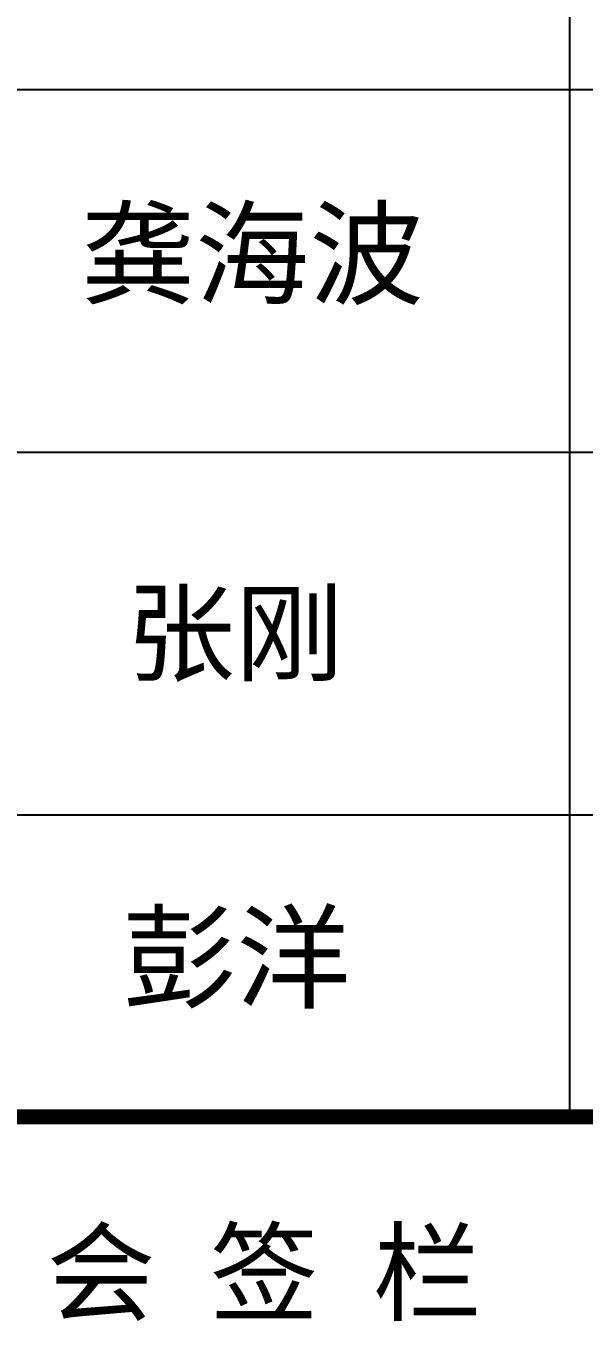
# Model space of a CAD drawing. Extents: x 69728788 to 150676229, y 15322671 to 43663798.
# Drawn here: x 75266147 to 75269827, y 20488108 to 20496647 of the extents above; entities that cross this region are included whole.
import ezdxf

# ---------------------------------------------------------------- set-up
doc = ezdxf.new("R2010")
doc.units = 0
doc.header["$LTSCALE"] = 1000
doc.header["$MEASUREMENT"] = 0
doc.layers.add('图框', color=253, linetype='CONTINUOUS')
doc.styles.add('STYLE-黑体', font='simhei.ttf')

msp = doc.modelspace()

# ---------------------------------------------------------------- linework, layer by layer
at = {"layer": '图框', "color": 0}
for p, q in [((75261765.8, 20496227.1), (75273784.3, 20496227.1)), ((75261765.8, 20493836.7), (75273784.3, 20493836.7)), ((75261765.8, 20491446.3), (75273784.3, 20491446.3))]:
    msp.add_line(p, q, dxfattribs=at)
msp.add_lwpolyline([(75269733.8, 20489454.3), (75269733.8, 20501007.9)], dxfattribs=at)
at = {"layer": '图框', "color": 0, "const_width": 100}
msp.add_lwpolyline([(75261765.8, 20489454.3), (75273784.3, 20489454.3)], dxfattribs=at)

# ---------------------------------------------------------------- texts
at = {"layer": '图框', "color": 4, "style": 'STYLE-黑体'}
for s, height, p in [('龚海波', 552.18, (75266509.3, 20494868.3)), ('张刚', 525.89, (75266807.7, 20492381.4)), ('彭洋', 552.18, (75266780.7, 20490228.5))]:
    msp.add_text(s, height=height, dxfattribs=at).set_placement(p)
at = {"layer": '图框', "color": 0, "style": 'STYLE-黑体'}
msp.add_text('会 签 栏', height=525.89, dxfattribs=at).set_placement((75266283.5, 20488164.2))

doc.saveas('drawing.dxf')
